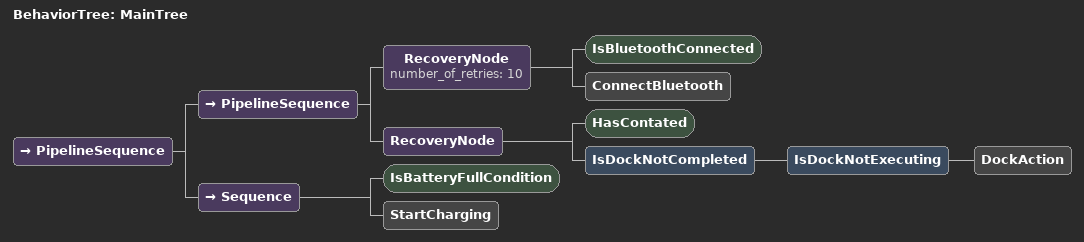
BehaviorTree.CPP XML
<root main_tree_to_execute="MainTree">
    <BehaviorTree ID="MainTree">
        <PipelineSequence>
            <PipelineSequence>
                <RecoveryNode number_of_retries = "10">
                    <IsBluetoothConnected/>
                    <ConnectBluetooth/>
                </RecoveryNode>
                <RecoveryNode>
                    <HasContated/>
                    <IsDockNotCompleted>
                        <IsDockNotExecuting>
                            <DockAction/>
                        </IsDockNotExecuting>
                    </IsDockNotCompleted>
                </RecoveryNode>
            </PipelineSequence>
            <Sequence>
                <IsBatteryFullCondition></IsBatteryFullCondition>
                <StartCharging/>
            </Sequence>
        </PipelineSequence>
    </BehaviorTree>
</root>
